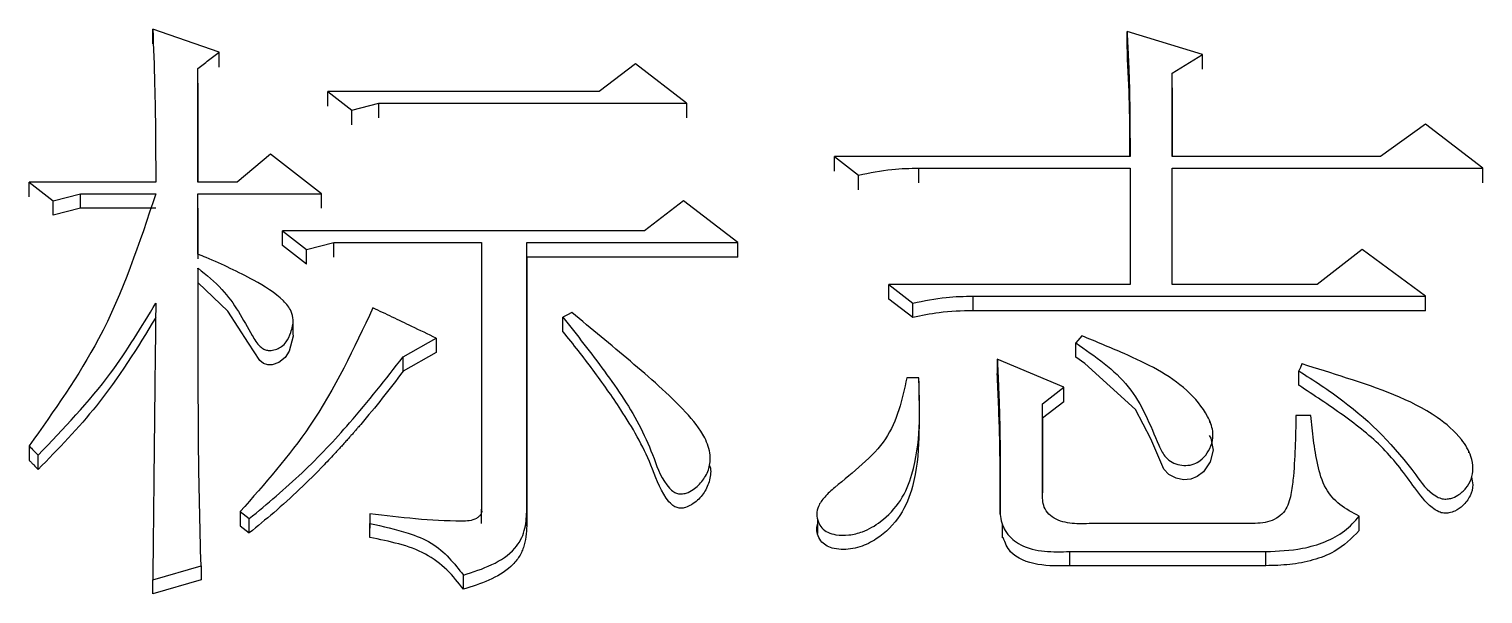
# Model space of a CAD drawing. Header units: millimetres. Extents: x 2160 to 4596, y 811 to 2534.
# Drawn here: x 2741.38 to 2746.59, y 2280.86 to 2282.89 of the extents above; entities that cross this region are included whole.
import ezdxf

# ---------------------------------------------------------------- set-up
doc = ezdxf.new("R2010")
doc.units = ezdxf.units.MM

msp = doc.modelspace()

# ---------------------------------------------------------------- linework, layer by layer
at = {"color": 7, "linetype": 'Continuous', "lineweight": 25}
for p, q in [((2742.0587, 2282.8064), (2741.8208, 2282.8894)), ((2741.8208, 2282.8362), (2741.8208, 2282.8894)), ((2745.5852, 2282.7981), (2745.3148, 2282.8811)), ((2745.3148, 2282.8279), (2745.3148, 2282.8811)), ((2742.0587, 2282.7534), (2742.0587, 2282.8064)), ((2741.983, 2282.3407), (2741.983, 2282.7483)), ((2741.983, 2282.6954), (2741.983, 2282.7483)), ((2743.5515, 2282.7649), (2743.4217, 2282.6653)), ((2743.7354, 2282.6237), (2743.5515, 2282.7649)), ((2745.477, 2282.7317), (2745.5852, 2282.7981)), ((2745.5852, 2282.7451), (2745.5852, 2282.7981)), ((2745.477, 2282.4324), (2745.477, 2282.7317)), ((2745.477, 2282.6788), (2745.477, 2282.7317)), ((2741.983, 2282.6953), (2741.983, 2282.3407)), ((2742.4482, 2282.6653), (2742.5347, 2282.5988)), ((2742.4482, 2282.6124), (2742.4482, 2282.6653)), ((2745.477, 2282.6787), (2745.477, 2282.4324)), ((2742.5347, 2282.5988), (2742.6321, 2282.6237)), ((2742.5347, 2282.546), (2742.5347, 2282.5988)), ((2742.6321, 2282.5709), (2742.6321, 2282.6237)), ((2743.7354, 2282.6237), (2743.7354, 2282.5709)), ((2746.3857, 2282.5489), (2746.2234, 2282.4324)), ((2746.5912, 2282.3907), (2746.3857, 2282.5489)), ((2742.2426, 2282.4407), (2742.1236, 2282.3407)), ((2742.4265, 2282.2991), (2742.2426, 2282.4407)), ((2744.2655, 2282.4324), (2744.352, 2282.3657)), ((2745.3256, 2282.4324), (2744.2655, 2282.4324)), ((2744.5683, 2282.3907), (2745.3256, 2282.3907)), ((2744.5684, 2282.3382), (2744.5683, 2282.3907)), ((2745.3256, 2282.3907), (2745.3256, 2281.9734)), ((2746.2234, 2282.4324), (2745.477, 2282.4324)), ((2745.477, 2282.3907), (2746.5912, 2282.3907)), ((2745.477, 2281.9734), (2745.477, 2282.3907)), ((2745.477, 2282.3382), (2745.477, 2282.3907)), ((2741.3773, 2282.3407), (2741.4638, 2282.274)), ((2741.8316, 2282.3407), (2741.3773, 2282.3407)), ((2741.3773, 2282.2883), (2741.3773, 2282.3407)), ((2742.1236, 2282.3407), (2741.983, 2282.3407)), ((2744.352, 2282.3132), (2744.352, 2282.3657)), ((2741.4638, 2282.274), (2741.5611, 2282.2991)), ((2741.5611, 2282.2991), (2741.8315, 2282.2991)), ((2741.5611, 2282.2466), (2741.5611, 2282.2991)), ((2741.983, 2282.2991), (2742.4265, 2282.2991)), ((2741.983, 2282.0821), (2741.983, 2282.2991)), ((2741.983, 2282.2466), (2741.983, 2282.2991)), ((2742.4265, 2282.2466), (2742.4265, 2282.2991)), ((2741.4638, 2282.2217), (2741.4638, 2282.274)), ((2741.5611, 2282.2466), (2741.4638, 2282.2216)), ((2741.8315, 2282.2466), (2741.5611, 2282.2466)), ((2741.983, 2282.2466), (2741.983, 2282.0661)), ((2743.7246, 2282.274), (2743.584, 2282.1656)), ((2743.9193, 2282.1238), (2743.7246, 2282.274)), ((2742.2859, 2282.1656), (2742.3724, 2282.0988)), ((2743.584, 2282.1656), (2742.2859, 2282.1656)), ((2742.2859, 2282.1133), (2742.2859, 2282.1656)), ((2742.3724, 2282.0988), (2742.4698, 2282.1238)), ((2742.4698, 2282.1238), (2742.9999, 2282.1238)), ((2742.4698, 2282.0716), (2742.4698, 2282.1238)), ((2742.9999, 2282.1238), (2742.9999, 2281.1676)), ((2743.1621, 2282.1238), (2743.9193, 2282.1238)), ((2743.1621, 2281.1591), (2743.1621, 2282.1238)), ((2743.1621, 2282.0716), (2743.1621, 2282.1238)), ((2743.9193, 2282.0716), (2743.9193, 2282.1238)), ((2742.3724, 2282.0466), (2742.2859, 2282.1133)), ((2742.3724, 2282.0466), (2742.3724, 2282.0988)), ((2743.1621, 2282.0716), (2743.1621, 2281.1082)), ((2743.9193, 2282.0716), (2743.1621, 2282.0716)), ((2746.1585, 2282.0988), (2745.9962, 2281.9734)), ((2746.3857, 2281.9316), (2746.1585, 2282.0988)), ((2744.4602, 2281.9734), (2744.5467, 2281.9065)), ((2745.3256, 2281.9734), (2744.4602, 2281.9734)), ((2745.9962, 2281.9734), (2745.477, 2281.9734)), ((2744.5467, 2281.8546), (2744.4602, 2281.9214)), ((2744.7631, 2281.9316), (2746.3857, 2281.9316)), ((2744.7631, 2281.8796), (2744.7631, 2281.9316)), ((2746.3857, 2281.8796), (2746.3857, 2281.9316)), ((2744.5467, 2281.8546), (2744.5467, 2281.9065)), ((2746.3857, 2281.8796), (2744.7631, 2281.8796)), ((2742.3241, 2281.847), (2742.3241, 2281.8493)), ((2742.3241, 2281.7972), (2742.3241, 2281.8462)), ((2743.2918, 2281.8043), (2743.2918, 2281.8562)), ((2742.7186, 2281.7138), (2742.8376, 2281.7809)), ((2742.8376, 2281.7809), (2742.8376, 2281.7291)), ((2745.1525, 2281.7893), (2745.1308, 2281.764)), ((2745.1308, 2281.7123), (2745.1308, 2281.764)), ((2742.8376, 2281.7291), (2742.7186, 2281.6622)), ((2742.7186, 2281.6622), (2742.7186, 2281.7138)), ((2745.0876, 2281.6048), (2744.8496, 2281.7054)), ((2744.8496, 2281.7054), (2744.8496, 2281.6538)), ((2745.9313, 2281.6118), (2745.9313, 2281.6634)), ((2744.5684, 2281.6384), (2744.525, 2281.6384)), ((2744.5684, 2281.6265), (2744.5684, 2281.5868)), ((2745.0119, 2281.546), (2745.0876, 2281.6048)), ((2745.0876, 2281.5533), (2745.0876, 2281.6048)), ((2745.0876, 2281.5533), (2745.0119, 2281.4946)), ((2745.0119, 2281.2265), (2745.0119, 2281.546)), ((2745.0119, 2281.4946), (2745.0119, 2281.546)), ((2745.9746, 2281.5041), (2745.9205, 2281.5041)), ((2745.0119, 2281.4946), (2745.0119, 2281.2265)), ((2745.6114, 2281.4785), (2745.6114, 2281.4847)), ((2741.3772, 2281.3949), (2741.3772, 2281.3436)), ((2743.7943, 2281.4313), (2743.7943, 2281.4348)), ((2741.4097, 2281.31), (2741.4097, 2281.3612)), ((2746.5406, 2281.3699), (2746.5406, 2281.3757)), ((2744.8604, 2281.1503), (2744.8604, 2281.2013)), ((2742.1344, 2281.1592), (2742.1669, 2281.1339)), ((2742.1344, 2281.1592), (2742.1344, 2281.1082)), ((2742.1669, 2281.083), (2742.1669, 2281.1339)), ((2742.5996, 2281.1507), (2742.5996, 2281.117)), ((2742.5996, 2281.1507), (2742.5996, 2281.0998)), ((2742.9999, 2281.1166), (2742.9999, 2281.1675)), ((2743.1621, 2281.1082), (2743.1621, 2281.1591)), ((2744.2046, 2281.1319), (2744.2046, 2281.0807)), ((2746.1477, 2281.0914), (2746.1477, 2281.1423)), ((2742.1345, 2281.1082), (2742.1669, 2281.083)), ((2742.5996, 2281.0661), (2742.5996, 2281.117)), ((2744.8674, 2281.1157), (2744.8674, 2281.0645)), ((2745.7475, 2281.117), (2745.1958, 2281.117)), ((2745.1092, 2281.0158), (2745.8124, 2281.0158)), ((2745.1092, 2280.9651), (2745.1092, 2281.0158)), ((2745.8124, 2280.9651), (2745.8124, 2281.0158)), ((2741.8208, 2280.9145), (2741.9939, 2280.9652)), ((2741.9939, 2280.9652), (2741.9939, 2280.9145)), ((2742.935, 2280.8808), (2742.935, 2280.9314)), ((2745.8124, 2280.9651), (2745.1092, 2280.9651)), ((2741.8208, 2280.8639), (2741.8208, 2280.9145)), ((2741.9939, 2280.9145), (2741.8208, 2280.8639))]:
    msp.add_line(p, q, dxfattribs=at)
at = {"color": 7, "linetype": 'Continuous', "lineweight": 25, "flags": 128}
for points in [[(2743.4217, 2282.6653), (2742.9517, 2282.6653), (2742.4482, 2282.6653)], [(2742.6321, 2282.6237), (2743.102, 2282.6237), (2743.7354, 2282.6237)], [(2744.2655, 2282.3798), (2744.2655, 2282.3929), (2744.2655, 2282.4061), (2744.2655, 2282.4192), (2744.2655, 2282.4324)], [(2746.5912, 2282.3382), (2746.5912, 2282.3515), (2746.5912, 2282.3711), (2746.5912, 2282.3907)], [(2742.3228, 2281.7971), (2742.324, 2281.7877), (2742.3098, 2281.7344), (2742.2956, 2281.7115), (2742.2732, 2281.6937), (2742.2488, 2281.6858), (2742.2331, 2281.6858), (2742.2183, 2281.6905), (2742.2042, 2281.7012), (2742.1636, 2281.7627), (2742.0903, 2281.8783), (2741.9831, 2281.9799), (2741.9831, 2281.9799)], [(2744.4602, 2281.9214), (2744.4602, 2281.9344), (2744.4602, 2281.9474), (2744.4602, 2281.9604), (2744.4602, 2281.9734)], [(2743.3243, 2281.8729), (2743.3081, 2281.8646), (2743.2918, 2281.8562)], [(2745.6099, 2281.4324), (2745.6154, 2281.4228), (2745.6232, 2281.3799), (2745.6131, 2281.3371), (2745.5892, 2281.3019), (2745.5668, 2281.2844), (2745.5434, 2281.2755), (2745.5179, 2281.2736), (2745.4908, 2281.2788), (2745.4647, 2281.2927), (2745.4472, 2281.3113), (2745.4005, 2281.4206), (2745.3449, 2281.525), (2745.1637, 2281.69), (2745.1308, 2281.7123), (2745.1308, 2281.7123)], [(2745.9422, 2281.6887), (2745.9367, 2281.6761), (2745.9313, 2281.6635)]]:
    msp.add_lwpolyline(points, dxfattribs=at)
at = {"color": 7, "linetype": 'Continuous', "lineweight": 25}
for points, knots in [([(2741.8208, 2282.8894), (2741.8233, 2282.8232), (2741.8279, 2282.6988), (2741.8309, 2282.5159), (2741.8313, 2282.3991), (2741.8316, 2282.3407)], [0, 0, 0, 0, 0.362921, 0.681445, 1, 1, 1, 1]), ([(2745.3148, 2282.8811), (2745.3149, 2282.8784), (2745.3152, 2282.8729), (2745.3156, 2282.8648), (2745.316, 2282.8566), (2745.3165, 2282.8484), (2745.3168, 2282.8416), (2745.3171, 2282.8348), (2745.3175, 2282.828), (2745.3179, 2282.8198), (2745.3182, 2282.813), (2745.3186, 2282.8062), (2745.3189, 2282.7994), (2745.3193, 2282.7913), (2745.3196, 2282.7844), (2745.3199, 2282.7776), (2745.3202, 2282.7708), (2745.3205, 2282.764), (2745.3208, 2282.7572), (2745.321, 2282.7504), (2745.3214, 2282.7422), (2745.3216, 2282.7354), (2745.3219, 2282.7286), (2745.3221, 2282.7218), (2745.3223, 2282.7149), (2745.3225, 2282.7081), (2745.3227, 2282.7013), (2745.323, 2282.6931), (2745.3232, 2282.6863), (2745.3233, 2282.6795), (2745.3235, 2282.6727), (2745.3237, 2282.6658), (2745.3238, 2282.659), (2745.3239, 2282.6522), (2745.3241, 2282.644), (2745.3242, 2282.6372), (2745.3243, 2282.6304), (2745.3244, 2282.6235), (2745.3246, 2282.6167), (2745.3246, 2282.6099), (2745.3247, 2282.603), (2745.3248, 2282.5962), (2745.3249, 2282.5894), (2745.325, 2282.5826), (2745.325, 2282.5744), (2745.3251, 2282.5675), (2745.3252, 2282.5607), (2745.3252, 2282.5539), (2745.3252, 2282.547), (2745.3253, 2282.5402), (2745.3253, 2282.5334), (2745.3254, 2282.5252), (2745.3254, 2282.5184), (2745.3254, 2282.5115), (2745.3254, 2282.5047), (2745.3255, 2282.4979), (2745.3255, 2282.491), (2745.3255, 2282.4842), (2745.3255, 2282.476), (2745.3255, 2282.4691), (2745.3255, 2282.4623), (2745.3255, 2282.4555), (2745.3256, 2282.4486), (2745.3256, 2282.4409), (2745.3256, 2282.436), (2745.3256, 2282.4324)], [0, 0, 0, 0, 0.018243, 0.036487, 0.05473, 0.072974, 0.091217, 0.100339, 0.118582, 0.136826, 0.155069, 0.164191, 0.182434, 0.200678, 0.218921, 0.228043, 0.246286, 0.26453, 0.273652, 0.291895, 0.310138, 0.328382, 0.337504, 0.355747, 0.37399, 0.383112, 0.401356, 0.419599, 0.437843, 0.446964, 0.465208, 0.483451, 0.492573, 0.510816, 0.52906, 0.547303, 0.556425, 0.574668, 0.592912, 0.602033, 0.620277, 0.63852, 0.647642, 0.665886, 0.684129, 0.702372, 0.711494, 0.729738, 0.747981, 0.757103, 0.775346, 0.79359, 0.811833, 0.820955, 0.839198, 0.857442, 0.866563, 0.884807, 0.90305, 0.921294, 0.930415, 0.948659, 0.966902, 0.976024, 1, 1, 1, 1]), ([(2741.983, 2282.7483), (2741.9956, 2282.758), (2742.0209, 2282.7774), (2742.0461, 2282.7968), (2742.0587, 2282.8064)], [0, 0, 0, 0, 0.499999, 1, 1, 1, 1]), ([(2745.3254, 2282.4324), (2745.3253, 2282.4586), (2745.3252, 2282.5286), (2745.3233, 2282.6605), (2745.3179, 2282.766), (2745.3148, 2282.8279)], [0, 0, 0, 0, 0.198354, 0.529431, 1, 1, 1, 1]), ([(2744.352, 2282.3657), (2744.3918, 2282.374), (2744.4629, 2282.3889), (2744.5361, 2282.3902), (2744.5683, 2282.3907)], [0, 0, 0, 0, 0.558835, 1, 1, 1, 1]), ([(2741.8315, 2282.2991), (2741.773, 2282.1219), (2741.668, 2281.8039), (2741.4665, 2281.5204), (2741.3772, 2281.3948)], [0, 0, 0, 0, 0.556928, 1, 1, 1, 1]), ([(2741.9831, 2282.0319), (2742.0132, 2282.0075), (2742.0973, 2281.9393), (2742.152, 2281.8336), (2742.1963, 2281.7579), (2742.2178, 2281.7415), (2742.2316, 2281.737), (2742.2478, 2281.7366), (2742.2658, 2281.7411), (2742.2846, 2281.7513), (2742.3039, 2281.7712), (2742.3177, 2281.8041), (2742.3275, 2281.8418), (2742.3175, 2281.8821), (2742.2737, 2281.9359), (2742.1677, 2281.9999), (2742.0612, 2282.0497), (2741.9929, 2282.078), (2741.983, 2282.0821)], [0, 0, 0, 0, 0.11687, 0.3258, 0.377744, 0.393029, 0.405901, 0.418726, 0.438143, 0.45802, 0.48112, 0.522189, 0.572441, 0.606763, 0.655286, 0.785224, 0.968955, 1, 1, 1, 1]), ([(2741.9939, 2280.9652), (2741.99, 2281.1109), (2741.9843, 2281.3293), (2741.9842, 2281.5651), (2741.9839, 2281.6648), (2741.9838, 2281.701), (2741.9837, 2281.7236), (2741.9837, 2281.7417), (2741.9837, 2281.7598), (2741.9836, 2281.7779), (2741.9836, 2281.796), (2741.9835, 2281.8096), (2741.9835, 2281.8232), (2741.9834, 2281.8413), (2741.9834, 2281.8593), (2741.9834, 2281.8774), (2741.9833, 2281.891), (2741.9833, 2281.9091), (2741.9833, 2281.9249), (2741.9832, 2281.9384), (2741.9832, 2281.9452), (2741.9832, 2281.952), (2741.9832, 2281.961), (2741.9832, 2281.9701), (2741.9831, 2281.9791), (2741.9831, 2281.9859), (2741.9831, 2281.9949), (2741.9831, 2282.0039), (2741.9831, 2282.0129), (2741.983, 2282.0215), (2741.983, 2282.0279), (2741.983, 2282.0319)], [0, 0, 0, 0, 0.4081563, 0.61223, 0.6632482, 0.6887574, 0.7142665, 0.727021, 0.7397756, 0.7652847, 0.7780392, 0.7907938, 0.8035483, 0.8163029, 0.841812, 0.8545666, 0.8673211, 0.8800757, 0.9055848, 0.911962, 0.9183393, 0.9247166, 0.9310939, 0.9438484, 0.9502257, 0.956603, 0.9629803, 0.9757348, 0.9821121, 0.9884894, 1, 1, 1, 1]), ([(2744.5467, 2281.9065), (2744.5865, 2281.9148), (2744.6576, 2281.9297), (2744.7308, 2281.931), (2744.7631, 2281.9316)], [0, 0, 0, 0, 0.558835, 1, 1, 1, 1]), ([(2741.4097, 2281.3612), (2741.5011, 2281.4569), (2741.6634, 2281.6269), (2741.7804, 2281.8214), (2741.8316, 2281.9065)], [0, 0, 0, 0, 0.562943, 1, 1, 1, 1]), ([(2741.8316, 2281.9065), (2741.8302, 2281.7845), (2741.8288, 2281.6549), (2741.8272, 2281.5174), (2741.8269, 2281.4868), (2741.8266, 2281.4562), (2741.8262, 2281.4256), (2741.8259, 2281.395), (2741.8256, 2281.3644), (2741.8252, 2281.3338), (2741.8249, 2281.3032), (2741.8246, 2281.2725), (2741.8243, 2281.2419), (2741.8239, 2281.2112), (2741.8236, 2281.1806), (2741.8232, 2281.1422), (2741.8229, 2281.1115), (2741.8226, 2281.0809), (2741.8222, 2281.0502), (2741.8219, 2281.0233), (2741.8217, 2280.9964), (2741.8215, 2280.9811), (2741.8213, 2280.9657), (2741.8212, 2280.9514), (2741.821, 2280.9344), (2741.8208, 2280.9212), (2741.8208, 2280.9145)], [0, 0, 0, 0, 0.370203, 0.393341, 0.416478, 0.462753, 0.485891, 0.509029, 0.555304, 0.578441, 0.601579, 0.647854, 0.670992, 0.694129, 0.740405, 0.763542, 0.809817, 0.832955, 0.856093, 0.902368, 0.913937, 0.937074, 0.948643, 0.960212, 0.980106, 1, 1, 1, 1]), ([(2742.6104, 2281.8897), (2742.5425, 2281.7446), (2742.4206, 2281.4836), (2742.2224, 2281.2589), (2742.1344, 2281.1592)], [0, 0, 0, 0, 0.556366, 1, 1, 1, 1]), ([(2742.8376, 2281.7809), (2742.8082, 2281.7949), (2742.7557, 2281.8201), (2742.6799, 2281.8564), (2742.6336, 2281.8786), (2742.6104, 2281.8897)], [0, 0, 0, 0, 0.387829, 0.693915, 1, 1, 1, 1]), ([(2743.2918, 2281.8562), (2743.3422, 2281.7922), (2743.4429, 2281.6641), (2743.5576, 2281.4954), (2743.6197, 2281.3505), (2743.6477, 2281.267), (2743.6871, 2281.2305), (2743.7021, 2281.2232), (2743.7179, 2281.2216), (2743.7379, 2281.2259), (2743.7658, 2281.2413), (2743.7957, 2281.2709), (2743.8186, 2281.3136), (2743.8224, 2281.3674), (2743.7982, 2281.4393), (2743.7007, 2281.5549), (2743.5341, 2281.699), (2743.3943, 2281.8149), (2743.3243, 2281.8729)], [0, 0, 0, 0, 0.1458904, 0.2918477, 0.3649261, 0.4381404, 0.4497084, 0.4574875, 0.4653247, 0.4747758, 0.4903238, 0.5180258, 0.5474199, 0.5770634, 0.6172548, 0.685721, 0.8425064, 1, 1, 1, 1]), ([(2744.7631, 2281.8796), (2744.722, 2281.8786), (2744.6488, 2281.8768), (2744.5779, 2281.8614), (2744.5467, 2281.8546)], [0, 0, 0, 0, 0.561085, 1, 1, 1, 1]), ([(2741.8316, 2281.8546), (2741.7653, 2281.7467), (2741.6462, 2281.553), (2741.4823, 2281.3846), (2741.4097, 2281.31)], [0, 0, 0, 0, 0.556785, 1, 1, 1, 1]), ([(2743.8164, 2281.3275), (2743.8165, 2281.3273), (2743.8239, 2281.3123), (2743.8204, 2281.2776), (2743.8049, 2281.2321), (2743.7766, 2281.1997), (2743.7497, 2281.1806), (2743.7293, 2281.1724), (2743.7117, 2281.1706), (2743.6961, 2281.1742), (2743.6781, 2281.1861), (2743.6398, 2281.2343), (2743.6015, 2281.3572), (2743.5119, 2281.5105), (2743.4011, 2281.6672), (2743.3295, 2281.7591), (2743.292, 2281.8041), (2743.2918, 2281.8043)], [0, 0, 0, 0, 0.000541, 0.052262, 0.10428, 0.152425, 0.178787, 0.199916, 0.213282, 0.226749, 0.243025, 0.274546, 0.411233, 0.645125, 0.822307, 0.999061, 1, 1, 1, 1]), ([(2745.1308, 2281.764), (2745.2005, 2281.7159), (2745.3414, 2281.6186), (2745.4027, 2281.4555), (2745.4447, 2281.362), (2745.4695, 2281.3382), (2745.4963, 2281.3269), (2745.526, 2281.3232), (2745.5547, 2281.3282), (2745.5819, 2281.344), (2745.6043, 2281.3692), (2745.6221, 2281.4052), (2745.6255, 2281.4515), (2745.598, 2281.5196), (2745.5055, 2281.6306), (2745.3357, 2281.7147), (2745.2032, 2281.7686), (2745.1525, 2281.7893)], [0, 0, 0, 0, 0.175531, 0.354652, 0.388166, 0.407747, 0.427401, 0.446675, 0.466945, 0.484382, 0.511375, 0.539761, 0.574487, 0.616877, 0.705288, 0.887114, 1, 1, 1, 1]), ([(2742.1669, 2281.1339), (2742.2313, 2281.1877), (2742.3602, 2281.2953), (2742.5436, 2281.4906), (2742.6561, 2281.6341), (2742.7186, 2281.7138)], [0, 0, 0, 0, 0.30776, 0.615622, 1, 1, 1, 1]), ([(2744.8496, 2281.7054), (2744.8498, 2281.7025), (2744.85, 2281.6965), (2744.8504, 2281.6876), (2744.8508, 2281.6786), (2744.8512, 2281.6697), (2744.8516, 2281.6607), (2744.852, 2281.6533), (2744.8523, 2281.6458), (2744.8526, 2281.6384), (2744.853, 2281.6294), (2744.8534, 2281.6205), (2744.8537, 2281.613), (2744.854, 2281.6056), (2744.8543, 2281.5981), (2744.8546, 2281.5907), (2744.8549, 2281.5832), (2744.8552, 2281.5757), (2744.8555, 2281.5668), (2744.8559, 2281.5578), (2744.8561, 2281.5504), (2744.8564, 2281.5429), (2744.8566, 2281.5354), (2744.8569, 2281.5265), (2744.8571, 2281.519), (2744.8574, 2281.5086), (2744.8577, 2281.4981), (2744.858, 2281.4862), (2744.8582, 2281.4787), (2744.8583, 2281.4712), (2744.8585, 2281.4638), (2744.8587, 2281.4563), (2744.8588, 2281.4488), (2744.8589, 2281.4413), (2744.8591, 2281.4324), (2744.8592, 2281.4234), (2744.8593, 2281.4159), (2744.8594, 2281.4085), (2744.8595, 2281.401), (2744.8596, 2281.392), (2744.8597, 2281.3845), (2744.8598, 2281.3771), (2744.8598, 2281.3696), (2744.8599, 2281.3606), (2744.86, 2281.3531), (2744.86, 2281.3456), (2744.8601, 2281.3382), (2744.8601, 2281.3292), (2744.8602, 2281.3217), (2744.8602, 2281.3142), (2744.8602, 2281.3067), (2744.8603, 2281.2978), (2744.8603, 2281.2903), (2744.8603, 2281.2828), (2744.8603, 2281.2753), (2744.8604, 2281.2663), (2744.8604, 2281.2588), (2744.8604, 2281.2514), (2744.8604, 2281.2439), (2744.8604, 2281.2349), (2744.8604, 2281.2274), (2744.8604, 2281.2199), (2744.8604, 2281.2117), (2744.8604, 2281.205), (2744.8604, 2281.2013)], [0, 0, 0, 0, 0.017781, 0.035561, 0.053342, 0.071122, 0.088903, 0.106683, 0.115574, 0.133354, 0.151135, 0.168916, 0.186696, 0.195586, 0.213367, 0.231148, 0.240038, 0.257818, 0.275599, 0.29338, 0.31116, 0.320051, 0.337831, 0.355612, 0.373392, 0.382283, 0.417844, 0.435624, 0.453405, 0.462295, 0.480076, 0.497857, 0.506747, 0.524527, 0.542308, 0.560089, 0.577869, 0.586759, 0.60454, 0.622321, 0.640101, 0.648992, 0.666772, 0.684553, 0.702333, 0.711224, 0.729004, 0.746785, 0.764565, 0.773456, 0.791236, 0.809017, 0.826797, 0.835688, 0.853468, 0.871249, 0.889029, 0.89792, 0.9157, 0.933481, 0.951262, 0.960152, 0.977932, 1, 1, 1, 1]), ([(2742.7186, 2281.6622), (2742.6692, 2281.598), (2742.6182, 2281.5319), (2742.5618, 2281.4661), (2742.5576, 2281.4612), (2742.5535, 2281.4564), (2742.5493, 2281.4516), (2742.5451, 2281.4468), (2742.5409, 2281.442), (2742.5367, 2281.4372), (2742.5324, 2281.4324), (2742.5282, 2281.4276), (2742.5248, 2281.4237), (2742.5206, 2281.419), (2742.5163, 2281.4142), (2742.512, 2281.4094), (2742.5077, 2281.4047), (2742.5043, 2281.4009), (2742.5, 2281.3961), (2742.4957, 2281.3914), (2742.4914, 2281.3867), (2742.4853, 2281.38), (2742.4671, 2281.3602), (2742.3931, 2281.2816), (2742.2912, 2281.1835), (2742.1964, 2281.1068), (2742.1669, 2281.083)], [0, 0, 0, 0, 0.307844, 0.317463, 0.327082, 0.331891, 0.34151, 0.351128, 0.355938, 0.365557, 0.375175, 0.379985, 0.389603, 0.394413, 0.404031, 0.41365, 0.41846, 0.428078, 0.432888, 0.442506, 0.452125, 0.456934, 0.476172, 0.553125, 0.861264, 1, 1, 1, 1]), ([(2744.8604, 2281.1503), (2744.8604, 2281.1982), (2744.8604, 2281.294), (2744.8579, 2281.462), (2744.8527, 2281.5817), (2744.8496, 2281.6538)], [0, 0, 0, 0, 0.284865, 0.569737, 1, 1, 1, 1]), ([(2745.9313, 2281.6635), (2745.9849, 2281.629), (2746.147, 2281.5248), (2746.3003, 2281.3664), (2746.3946, 2281.2281), (2746.4395, 2281.2059), (2746.4586, 2281.2033), (2746.4798, 2281.2066), (2746.5058, 2281.2188), (2746.5321, 2281.2422), (2746.551, 2281.2755), (2746.5572, 2281.315), (2746.5489, 2281.365), (2746.5093, 2281.4318), (2746.3723, 2281.5484), (2746.1624, 2281.6196), (2745.996, 2281.6722), (2745.9424, 2281.6886), (2745.9422, 2281.6887)], [0, 0, 0, 0, 0.116248, 0.351545, 0.417546, 0.429975, 0.440278, 0.450547, 0.466965, 0.490882, 0.515264, 0.540739, 0.570383, 0.616277, 0.689853, 0.900941, 0.999644, 1, 1, 1, 1]), ([(2744.525, 2281.6384), (2744.5083, 2281.5614), (2744.4748, 2281.4058), (2744.3174, 2281.2903), (2744.2311, 2281.2146), (2744.2072, 2281.1817), (2744.2006, 2281.1496), (2744.2058, 2281.1226), (2744.2194, 2281.0996), (2744.2416, 2281.0831), (2744.2756, 2281.0738), (2744.3189, 2281.0737), (2744.3757, 2281.0872), (2744.443, 2281.1273), (2744.5086, 2281.1975), (2744.5767, 2281.3689), (2744.5719, 2281.5206), (2744.5684, 2281.6355), (2744.5684, 2281.6384)], [0, 0, 0, 0, 0.166517, 0.336736, 0.370754, 0.398968, 0.419707, 0.44043, 0.457693, 0.475082, 0.493885, 0.523597, 0.555079, 0.603262, 0.6747, 0.747935, 0.993843, 1, 1, 1, 1]), ([(2746.55, 2281.284), (2746.5523, 2281.2745), (2746.5579, 2281.2516), (2746.5471, 2281.2143), (2746.5236, 2281.1817), (2746.4954, 2281.1619), (2746.4711, 2281.1535), (2746.4508, 2281.1525), (2746.4292, 2281.1587), (2746.389, 2281.186), (2746.3298, 2281.2682), (2746.2403, 2281.3901), (2746.0906, 2281.507), (2745.9846, 2281.5768), (2745.9313, 2281.6119)], [0, 0, 0, 0, 0.034911, 0.084718, 0.134766, 0.17238, 0.196269, 0.215447, 0.234674, 0.265974, 0.373163, 0.581862, 0.78957, 1, 1, 1, 1]), ([(2744.5684, 2281.5868), (2744.5692, 2281.5327), (2744.5709, 2281.4201), (2744.5575, 2281.2698), (2744.5075, 2281.1422), (2744.435, 2281.0688), (2744.3581, 2281.0294), (2744.3011, 2281.0211), (2744.2591, 2281.0265), (2744.2333, 2281.0371), (2744.2147, 2281.0547), (2744.2041, 2281.0777), (2744.2006, 2281.1015), (2744.2056, 2281.1158), (2744.2078, 2281.1219)], [0, 0, 0, 0, 0.198609, 0.413548, 0.548586, 0.684419, 0.755202, 0.826554, 0.860883, 0.887727, 0.914733, 0.945634, 0.976974, 1, 1, 1, 1]), ([(2745.9205, 2281.5041), (2745.9193, 2281.4265), (2745.9177, 2281.3288), (2745.9026, 2281.2125), (2745.8833, 2281.1521), (2745.8191, 2281.1157), (2745.7717, 2281.1166), (2745.7475, 2281.117)], [0, 0, 0, 0, 0.490042, 0.617207, 0.745492, 0.869777, 1, 1, 1, 1]), ([(2746.1477, 2281.1423), (2746.1235, 2281.1553), (2746.0757, 2281.1808), (2746.0193, 2281.2448), (2745.9975, 2281.3272), (2745.9822, 2281.4152), (2745.9772, 2281.4745), (2745.9746, 2281.5041)], [0, 0, 0, 0, 0.1777081, 0.35, 0.5672223, 0.7837017, 1, 1, 1, 1]), ([(2741.3772, 2281.3948), (2741.3826, 2281.3892), (2741.3935, 2281.378), (2741.4043, 2281.3668), (2741.4097, 2281.3612)], [0, 0, 0, 0, 0.5, 1, 1, 1, 1]), ([(2741.3772, 2281.3436), (2741.38, 2281.3408), (2741.3854, 2281.3351), (2741.3963, 2281.3239), (2741.4044, 2281.3155), (2741.4097, 2281.31)], [0, 0, 0, 0, 0.25287, 0.505739, 1, 1, 1, 1]), ([(2744.8604, 2281.2013), (2744.8593, 2281.1813), (2744.8572, 2281.1412), (2744.8775, 2281.0809), (2744.9353, 2281.0324), (2745.0192, 2281.0131), (2745.0791, 2281.0149), (2745.1092, 2281.0158)], [0, 0, 0, 0, 0.177715, 0.356357, 0.541048, 0.768767, 1, 1, 1, 1]), ([(2745.1958, 2281.117), (2745.1728, 2281.1158), (2745.1271, 2281.1133), (2745.0689, 2281.124), (2745.0327, 2281.1488), (2745.0118, 2281.1819), (2745.0118, 2281.2091), (2745.0119, 2281.2265)], [0, 0, 0, 0, 0.261231, 0.519065, 0.649006, 0.774533, 1, 1, 1, 1]), ([(2742.9997, 2281.1675), (2743.0001, 2281.1647), (2743.001, 2281.1594), (2742.9984, 2281.1504), (2742.9919, 2281.1417), (2742.978, 2281.1319), (2742.956, 2281.125), (2742.8271, 2281.1241), (2742.7088, 2281.1379), (2742.5996, 2281.1507)], [0, 0, 0, 0, 0.022685, 0.043674, 0.07363, 0.104665, 0.167541, 0.232295, 1, 1, 1, 1]), ([(2742.935, 2280.9314), (2742.9695, 2280.9425), (2743.0374, 2280.9642), (2743.1204, 2281.0171), (2743.1581, 2281.0898), (2743.1608, 2281.1361), (2743.1621, 2281.1591)], [0, 0, 0, 0, 0.291823, 0.574939, 0.78881, 1, 1, 1, 1]), ([(2745.8124, 2281.0158), (2745.8567, 2281.0176), (2745.9296, 2281.0205), (2746.0252, 2281.0484), (2746.0973, 2281.0864), (2746.1311, 2281.1238), (2746.1477, 2281.1423)], [0, 0, 0, 0, 0.347259, 0.569852, 0.787887, 1, 1, 1, 1]), ([(2742.5996, 2281.117), (2742.6459, 2281.1064), (2742.7216, 2281.0891), (2742.8221, 2281.0507), (2742.8852, 2280.9941), (2742.9185, 2280.9522), (2742.935, 2280.9314)], [0, 0, 0, 0, 0.348609, 0.571047, 0.787247, 1, 1, 1, 1]), ([(2743.1621, 2281.1082), (2743.1603, 2281.082), (2743.1576, 2281.0425), (2743.1341, 2280.9932), (2743.0958, 2280.9493), (2743.0269, 2280.9099), (2742.9659, 2280.8906), (2742.935, 2280.8808)], [0, 0, 0, 0, 0.2394193, 0.3609412, 0.4846672, 0.7394044, 1, 1, 1, 1]), ([(2746.1477, 2281.0914), (2746.1201, 2281.0636), (2746.074, 2281.0171), (2745.9817, 2280.9834), (2745.8983, 2280.9671), (2745.8411, 2280.9658), (2745.8124, 2280.9651)], [0, 0, 0, 0, 0.329057, 0.550037, 0.774412, 1, 1, 1, 1]), ([(2742.935, 2280.8808), (2742.9163, 2280.9045), (2742.8787, 2280.9525), (2742.7728, 2281.0318), (2742.6694, 2281.0523), (2742.5996, 2281.0661)], [0, 0, 0, 0, 0.242139, 0.4889, 1, 1, 1, 1]), ([(2745.1092, 2280.9651), (2745.0713, 2280.964), (2744.9968, 2280.962), (2744.8969, 2280.9989), (2744.8777, 2281.0478), (2744.8706, 2281.0658)], [0, 0, 0, 0, 0.396511, 0.777724, 1, 1, 1, 1])]:
    msp.add_open_spline(points, degree=3, knots=knots, dxfattribs=at)

doc.saveas('drawing.dxf')
